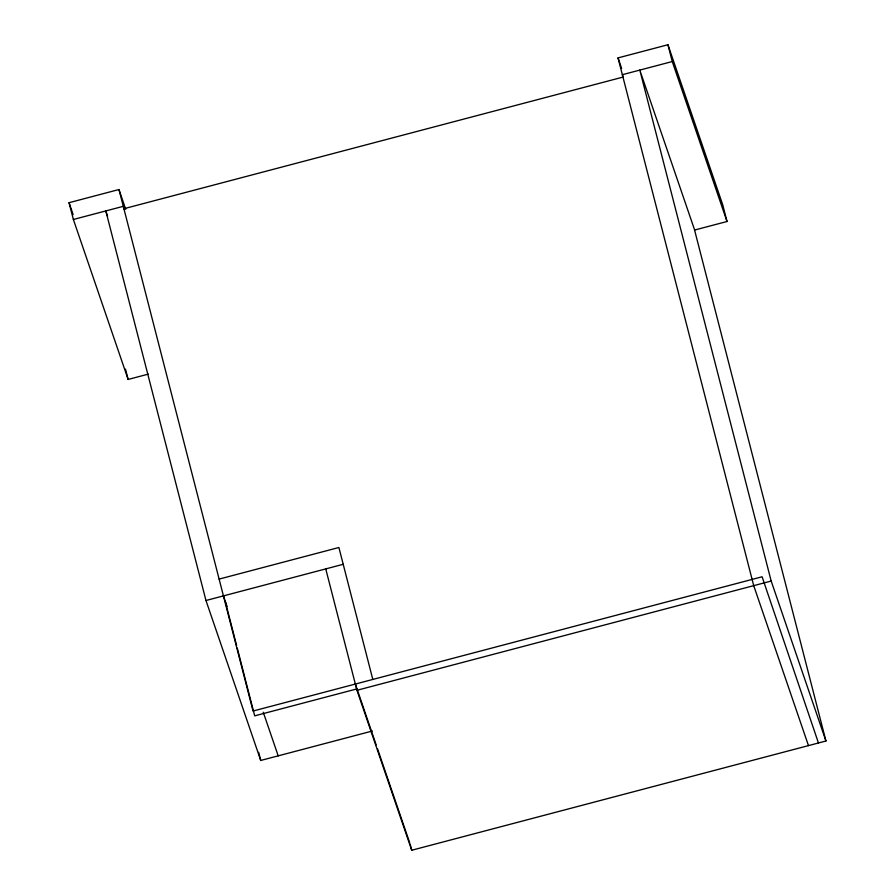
<?xml version="1.0" encoding="UTF-8"?>
<svg xmlns="http://www.w3.org/2000/svg" width="895" height="895" viewBox="0 0 895 895"><rect width="100%" height="100%" fill="white"/><g stroke="black" fill="none" stroke-linecap="round" stroke-linejoin="round"><path stroke-width="1.34" d="M148.369 374.11L128.142 379.446L73.368 219.488L69.06 202.695L118.968 189.527L125.748 209.363M808.476 745.613L753.713 585.654L618.031 57.906L667.938 44.75L722.701 204.709L727.02 221.501L694.643 230.037L639.813 70.101L771.177 581.045L825.94 741.004L411.722 850.25L356.948 690.291L325.746 568.907M73.368 219.488L123.275 206.32L124.181 208.971M727.02 221.501L672.257 61.542L622.349 74.699L623.256 77.35M123.902 208.725L622.965 77.104M219.118 579.099L338.892 547.505L372.812 679.439M107.624 216.221L105.811 210.929L205.973 600.5L343.21 564.297M357.206 688.826L254.695 715.855L237.287 648.159M356.948 690.291L771.177 581.045M205.973 600.5L260.736 760.459L372.409 731.002M618.031 57.906L621.645 68.49M818.455 742.984L762.092 576.783L253.039 711.033L118.968 189.527M355.349 684.048L376.168 744.864M377.522 748.824L409.664 842.687M223.437 595.891L227.061 606.463M263.264 712.23L278.2 755.85M69.06 202.695L73.133 214.587M667.938 44.75L672.257 61.542M694.576 230.06L825.94 741.004M410.111 844.019L411.722 850.25M225.451 602.122L236.593 645.452M258.655 752.348L260.736 760.459M125.479 369.12L128.142 379.446"/></g></svg>
